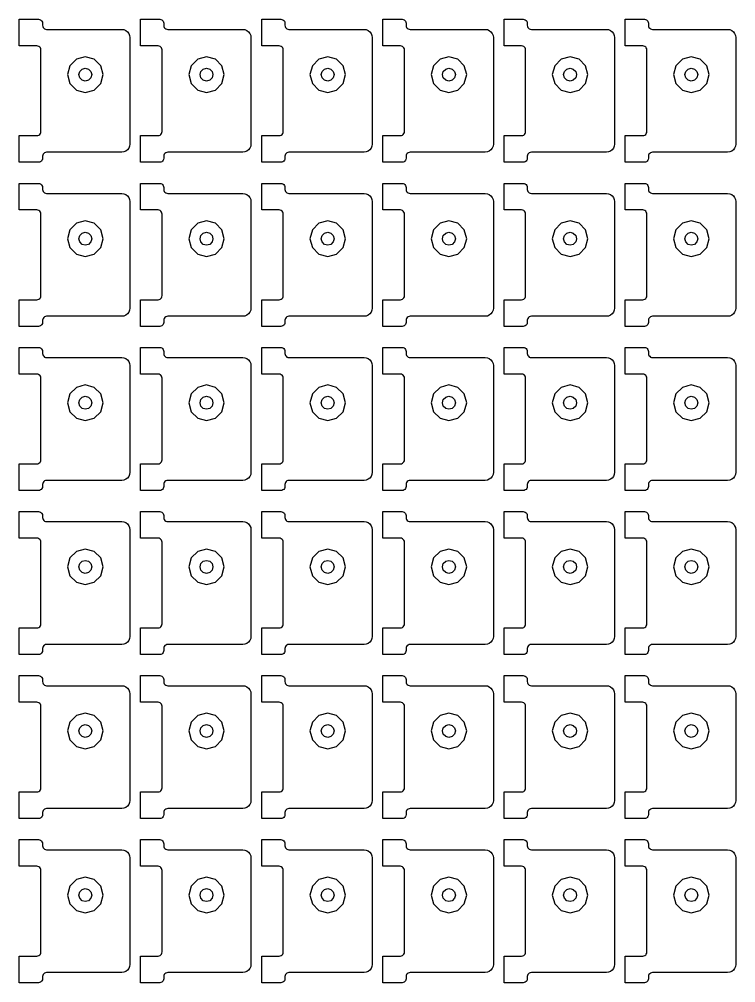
# Model space of a CAD drawing. Extents: x 11 to 212, y 11 to 212.
# Drawn here: x 56.41 to 66.85, y 97.02 to 111.05 of the extents above; entities that cross this region are included whole.
import ezdxf

# ---------------------------------------------------------------- set-up
doc = ezdxf.new("R2010")
doc.units = 0
doc.layers.add('G', color=7, linetype='continuous')

msp = doc.modelspace()

# ---------------------------------------------------------------- linework, layer by layer
at = {"layer": 'G'}
for points in [[(56.671, 109.353), (56.686, 109.355), (56.7, 109.361), (56.712, 109.37), (56.722, 109.382), (56.727, 109.397), (56.729, 109.412), (56.729, 110.6), (56.727, 110.615), (56.722, 110.629), (56.712, 110.642), (56.7, 110.651), (56.686, 110.657), (56.671, 110.659), (56.414, 110.659), (56.414, 111.047), (56.694, 111.047), (56.709, 111.045), (56.724, 111.039), (56.736, 111.03), (56.745, 111.018), (56.751, 111.003), (56.753, 110.988), (56.753, 110.959), (56.755, 110.944), (56.761, 110.929), (56.77, 110.917), (56.782, 110.908), (56.797, 110.902), (56.812, 110.9), (57.906, 110.9), (57.936, 110.896), (57.965, 110.884), (57.989, 110.866), (58.008, 110.841), (58.02, 110.813), (58.024, 110.782), (58.024, 109.229), (58.02, 109.199), (58.008, 109.171), (57.989, 109.146), (57.965, 109.128), (57.936, 109.116), (57.906, 109.112), (56.812, 109.112), (56.797, 109.11), (56.782, 109.104), (56.77, 109.095), (56.761, 109.082), (56.755, 109.068), (56.753, 109.053), (56.753, 109.024), (56.751, 109.008), (56.745, 108.994), (56.736, 108.982), (56.724, 108.973), (56.709, 108.967), (56.694, 108.965), (56.414, 108.965), (56.414, 109.353)], [(58.435, 109.353), (58.451, 109.355), (58.465, 109.361), (58.477, 109.37), (58.486, 109.382), (58.492, 109.397), (58.494, 109.412), (58.494, 110.6), (58.492, 110.615), (58.486, 110.629), (58.477, 110.642), (58.465, 110.651), (58.451, 110.657), (58.435, 110.659), (58.179, 110.659), (58.179, 111.047), (58.459, 111.047), (58.474, 111.045), (58.488, 111.039), (58.5, 111.03), (58.51, 111.018), (58.516, 111.003), (58.518, 110.988), (58.518, 110.959), (58.52, 110.944), (58.526, 110.929), (58.535, 110.917), (58.547, 110.908), (58.561, 110.902), (58.576, 110.9), (59.671, 110.9), (59.701, 110.896), (59.729, 110.884), (59.754, 110.866), (59.772, 110.841), (59.784, 110.813), (59.788, 110.782), (59.788, 109.229), (59.784, 109.199), (59.772, 109.171), (59.754, 109.146), (59.729, 109.128), (59.701, 109.116), (59.671, 109.112), (58.576, 109.112), (58.561, 109.11), (58.547, 109.104), (58.535, 109.095), (58.526, 109.082), (58.52, 109.068), (58.518, 109.053), (58.518, 109.024), (58.516, 109.008), (58.51, 108.994), (58.5, 108.982), (58.488, 108.973), (58.474, 108.967), (58.459, 108.965), (58.179, 108.965), (58.179, 109.353)], [(60.2, 109.353), (60.215, 109.355), (60.229, 109.361), (60.242, 109.37), (60.251, 109.382), (60.257, 109.397), (60.259, 109.412), (60.259, 110.6), (60.257, 110.615), (60.251, 110.629), (60.242, 110.642), (60.229, 110.651), (60.215, 110.657), (60.2, 110.659), (59.944, 110.659), (59.944, 111.047), (60.224, 111.047), (60.239, 111.045), (60.253, 111.039), (60.265, 111.03), (60.274, 111.018), (60.28, 111.003), (60.282, 110.988), (60.282, 110.959), (60.284, 110.944), (60.29, 110.929), (60.3, 110.917), (60.312, 110.908), (60.326, 110.902), (60.341, 110.9), (61.435, 110.9), (61.466, 110.896), (61.494, 110.884), (61.518, 110.866), (61.537, 110.841), (61.549, 110.813), (61.553, 110.782), (61.553, 109.229), (61.549, 109.199), (61.537, 109.171), (61.518, 109.146), (61.494, 109.128), (61.466, 109.116), (61.435, 109.112), (60.341, 109.112), (60.326, 109.11), (60.312, 109.104), (60.3, 109.095), (60.29, 109.082), (60.284, 109.068), (60.282, 109.053), (60.282, 109.024), (60.28, 109.008), (60.274, 108.994), (60.265, 108.982), (60.253, 108.973), (60.239, 108.967), (60.224, 108.965), (59.944, 108.965), (59.944, 109.353)], [(61.965, 109.353), (61.98, 109.355), (61.994, 109.361), (62.006, 109.37), (62.016, 109.382), (62.022, 109.397), (62.024, 109.412), (62.024, 110.6), (62.022, 110.615), (62.016, 110.629), (62.006, 110.642), (61.994, 110.651), (61.98, 110.657), (61.965, 110.659), (61.708, 110.659), (61.708, 111.047), (61.988, 111.047), (62.003, 111.045), (62.018, 111.039), (62.03, 111.03), (62.039, 111.018), (62.045, 111.003), (62.047, 110.988), (62.047, 110.959), (62.049, 110.944), (62.055, 110.929), (62.064, 110.917), (62.076, 110.908), (62.091, 110.902), (62.106, 110.9), (63.2, 110.9), (63.23, 110.896), (63.259, 110.884), (63.283, 110.866), (63.302, 110.841), (63.314, 110.813), (63.318, 110.782), (63.318, 109.229), (63.314, 109.199), (63.302, 109.171), (63.283, 109.146), (63.259, 109.128), (63.23, 109.116), (63.2, 109.112), (62.106, 109.112), (62.091, 109.11), (62.076, 109.104), (62.064, 109.095), (62.055, 109.082), (62.049, 109.068), (62.047, 109.053), (62.047, 109.024), (62.045, 109.008), (62.039, 108.994), (62.03, 108.982), (62.018, 108.973), (62.003, 108.967), (61.988, 108.965), (61.708, 108.965), (61.708, 109.353)], [(63.729, 109.353), (63.745, 109.355), (63.759, 109.361), (63.771, 109.37), (63.78, 109.382), (63.786, 109.397), (63.788, 109.412), (63.788, 110.6), (63.786, 110.615), (63.78, 110.629), (63.771, 110.642), (63.759, 110.651), (63.745, 110.657), (63.729, 110.659), (63.473, 110.659), (63.473, 111.047), (63.753, 111.047), (63.768, 111.045), (63.782, 111.039), (63.795, 111.03), (63.804, 111.018), (63.81, 111.003), (63.812, 110.988), (63.812, 110.959), (63.814, 110.944), (63.82, 110.929), (63.829, 110.917), (63.841, 110.908), (63.855, 110.902), (63.871, 110.9), (64.965, 110.9), (64.995, 110.896), (65.024, 110.884), (65.048, 110.866), (65.067, 110.841), (65.078, 110.813), (65.082, 110.782), (65.082, 109.229), (65.078, 109.199), (65.067, 109.171), (65.048, 109.146), (65.024, 109.128), (64.995, 109.116), (64.965, 109.112), (63.871, 109.112), (63.855, 109.11), (63.841, 109.104), (63.829, 109.095), (63.82, 109.082), (63.814, 109.068), (63.812, 109.053), (63.812, 109.024), (63.81, 109.008), (63.804, 108.994), (63.795, 108.982), (63.782, 108.973), (63.768, 108.967), (63.753, 108.965), (63.473, 108.965), (63.473, 109.353)], [(65.494, 109.353), (65.509, 109.355), (65.524, 109.361), (65.536, 109.37), (65.545, 109.382), (65.551, 109.397), (65.553, 109.412), (65.553, 110.6), (65.551, 110.615), (65.545, 110.629), (65.536, 110.642), (65.524, 110.651), (65.509, 110.657), (65.494, 110.659), (65.238, 110.659), (65.238, 111.047), (65.518, 111.047), (65.533, 111.045), (65.547, 111.039), (65.559, 111.03), (65.569, 111.018), (65.574, 111.003), (65.576, 110.988), (65.576, 110.959), (65.578, 110.944), (65.584, 110.929), (65.594, 110.917), (65.606, 110.908), (65.62, 110.902), (65.635, 110.9), (66.729, 110.9), (66.76, 110.896), (66.788, 110.884), (66.813, 110.866), (66.831, 110.841), (66.843, 110.813), (66.847, 110.782), (66.847, 109.229), (66.843, 109.199), (66.831, 109.171), (66.813, 109.146), (66.788, 109.128), (66.76, 109.116), (66.729, 109.112), (65.635, 109.112), (65.62, 109.11), (65.606, 109.104), (65.594, 109.095), (65.584, 109.082), (65.578, 109.068), (65.576, 109.053), (65.576, 109.024), (65.574, 109.008), (65.569, 108.994), (65.559, 108.982), (65.547, 108.973), (65.533, 108.967), (65.518, 108.965), (65.238, 108.965), (65.238, 109.353)], [(57.601, 110.112), (57.635, 110.241), (57.601, 110.371), (57.506, 110.465), (57.376, 110.5), (57.247, 110.465), (57.152, 110.371), (57.118, 110.241), (57.152, 110.112), (57.247, 110.017), (57.376, 109.982), (57.506, 110.017)], [(59.365, 110.112), (59.4, 110.241), (59.365, 110.371), (59.271, 110.465), (59.141, 110.5), (59.012, 110.465), (58.917, 110.371), (58.882, 110.241), (58.917, 110.112), (59.012, 110.017), (59.141, 109.982), (59.271, 110.017)], [(61.13, 110.112), (61.165, 110.241), (61.13, 110.371), (61.035, 110.465), (60.906, 110.5), (60.776, 110.465), (60.682, 110.371), (60.647, 110.241), (60.682, 110.112), (60.776, 110.017), (60.906, 109.982), (61.035, 110.017)], [(62.895, 110.112), (62.929, 110.241), (62.895, 110.371), (62.8, 110.465), (62.671, 110.5), (62.541, 110.465), (62.446, 110.371), (62.412, 110.241), (62.446, 110.112), (62.541, 110.017), (62.671, 109.982), (62.8, 110.017)], [(64.659, 110.112), (64.694, 110.241), (64.659, 110.371), (64.565, 110.465), (64.435, 110.5), (64.306, 110.465), (64.211, 110.371), (64.176, 110.241), (64.211, 110.112), (64.306, 110.017), (64.435, 109.982), (64.565, 110.017)], [(66.424, 110.112), (66.459, 110.241), (66.424, 110.371), (66.329, 110.465), (66.2, 110.5), (66.071, 110.465), (65.976, 110.371), (65.941, 110.241), (65.976, 110.112), (66.071, 110.017), (66.2, 109.982), (66.329, 110.017)], [(57.471, 110.241), (57.458, 110.194), (57.424, 110.16), (57.376, 110.147), (57.329, 110.16), (57.295, 110.194), (57.282, 110.241), (57.295, 110.288), (57.329, 110.323), (57.376, 110.335), (57.424, 110.323), (57.458, 110.288)], [(59.235, 110.241), (59.223, 110.194), (59.188, 110.16), (59.141, 110.147), (59.094, 110.16), (59.06, 110.194), (59.047, 110.241), (59.06, 110.288), (59.094, 110.323), (59.141, 110.335), (59.188, 110.323), (59.223, 110.288)], [(61, 110.241), (60.987, 110.194), (60.953, 110.16), (60.906, 110.147), (60.859, 110.16), (60.824, 110.194), (60.812, 110.241), (60.824, 110.288), (60.859, 110.323), (60.906, 110.335), (60.953, 110.323), (60.987, 110.288)], [(62.765, 110.241), (62.752, 110.194), (62.718, 110.16), (62.671, 110.147), (62.624, 110.16), (62.589, 110.194), (62.576, 110.241), (62.589, 110.288), (62.624, 110.323), (62.671, 110.335), (62.718, 110.323), (62.752, 110.288)], [(64.529, 110.241), (64.517, 110.194), (64.482, 110.16), (64.435, 110.147), (64.388, 110.16), (64.354, 110.194), (64.341, 110.241), (64.354, 110.288), (64.388, 110.323), (64.435, 110.335), (64.482, 110.323), (64.517, 110.288)], [(66.294, 110.241), (66.282, 110.194), (66.247, 110.16), (66.2, 110.147), (66.153, 110.16), (66.118, 110.194), (66.106, 110.241), (66.118, 110.288), (66.153, 110.323), (66.2, 110.335), (66.247, 110.323), (66.282, 110.288)], [(56.671, 106.965), (56.686, 106.967), (56.7, 106.973), (56.712, 106.982), (56.722, 106.994), (56.727, 107.008), (56.729, 107.024), (56.729, 108.212), (56.727, 108.227), (56.722, 108.241), (56.712, 108.253), (56.7, 108.263), (56.686, 108.269), (56.671, 108.271), (56.414, 108.271), (56.414, 108.659), (56.694, 108.659), (56.709, 108.657), (56.724, 108.651), (56.736, 108.642), (56.745, 108.629), (56.751, 108.615), (56.753, 108.6), (56.753, 108.571), (56.755, 108.555), (56.761, 108.541), (56.77, 108.529), (56.782, 108.52), (56.797, 108.514), (56.812, 108.512), (57.906, 108.512), (57.936, 108.508), (57.965, 108.496), (57.989, 108.477), (58.008, 108.453), (58.02, 108.425), (58.024, 108.394), (58.024, 106.841), (58.02, 106.811), (58.008, 106.782), (57.989, 106.758), (57.965, 106.739), (57.936, 106.728), (57.906, 106.724), (56.812, 106.724), (56.797, 106.722), (56.782, 106.716), (56.77, 106.706), (56.761, 106.694), (56.755, 106.68), (56.753, 106.665), (56.753, 106.635), (56.751, 106.62), (56.745, 106.606), (56.736, 106.594), (56.724, 106.584), (56.709, 106.578), (56.694, 106.576), (56.414, 106.576), (56.414, 106.965)], [(58.435, 106.965), (58.451, 106.967), (58.465, 106.973), (58.477, 106.982), (58.486, 106.994), (58.492, 107.008), (58.494, 107.024), (58.494, 108.212), (58.492, 108.227), (58.486, 108.241), (58.477, 108.253), (58.465, 108.263), (58.451, 108.269), (58.435, 108.271), (58.179, 108.271), (58.179, 108.659), (58.459, 108.659), (58.474, 108.657), (58.488, 108.651), (58.5, 108.642), (58.51, 108.629), (58.516, 108.615), (58.518, 108.6), (58.518, 108.571), (58.52, 108.555), (58.526, 108.541), (58.535, 108.529), (58.547, 108.52), (58.561, 108.514), (58.576, 108.512), (59.671, 108.512), (59.701, 108.508), (59.729, 108.496), (59.754, 108.477), (59.772, 108.453), (59.784, 108.425), (59.788, 108.394), (59.788, 106.841), (59.784, 106.811), (59.772, 106.782), (59.754, 106.758), (59.729, 106.739), (59.701, 106.728), (59.671, 106.724), (58.576, 106.724), (58.561, 106.722), (58.547, 106.716), (58.535, 106.706), (58.526, 106.694), (58.52, 106.68), (58.518, 106.665), (58.518, 106.635), (58.516, 106.62), (58.51, 106.606), (58.5, 106.594), (58.488, 106.584), (58.474, 106.578), (58.459, 106.576), (58.179, 106.576), (58.179, 106.965)], [(60.2, 106.965), (60.215, 106.967), (60.229, 106.973), (60.242, 106.982), (60.251, 106.994), (60.257, 107.008), (60.259, 107.024), (60.259, 108.212), (60.257, 108.227), (60.251, 108.241), (60.242, 108.253), (60.229, 108.263), (60.215, 108.269), (60.2, 108.271), (59.944, 108.271), (59.944, 108.659), (60.224, 108.659), (60.239, 108.657), (60.253, 108.651), (60.265, 108.642), (60.274, 108.629), (60.28, 108.615), (60.282, 108.6), (60.282, 108.571), (60.284, 108.555), (60.29, 108.541), (60.3, 108.529), (60.312, 108.52), (60.326, 108.514), (60.341, 108.512), (61.435, 108.512), (61.466, 108.508), (61.494, 108.496), (61.518, 108.477), (61.537, 108.453), (61.549, 108.425), (61.553, 108.394), (61.553, 106.841), (61.549, 106.811), (61.537, 106.782), (61.518, 106.758), (61.494, 106.739), (61.466, 106.728), (61.435, 106.724), (60.341, 106.724), (60.326, 106.722), (60.312, 106.716), (60.3, 106.706), (60.29, 106.694), (60.284, 106.68), (60.282, 106.665), (60.282, 106.635), (60.28, 106.62), (60.274, 106.606), (60.265, 106.594), (60.253, 106.584), (60.239, 106.578), (60.224, 106.576), (59.944, 106.576), (59.944, 106.965)], [(61.965, 106.965), (61.98, 106.967), (61.994, 106.973), (62.006, 106.982), (62.016, 106.994), (62.022, 107.008), (62.024, 107.024), (62.024, 108.212), (62.022, 108.227), (62.016, 108.241), (62.006, 108.253), (61.994, 108.263), (61.98, 108.269), (61.965, 108.271), (61.708, 108.271), (61.708, 108.659), (61.988, 108.659), (62.003, 108.657), (62.018, 108.651), (62.03, 108.642), (62.039, 108.629), (62.045, 108.615), (62.047, 108.6), (62.047, 108.571), (62.049, 108.555), (62.055, 108.541), (62.064, 108.529), (62.076, 108.52), (62.091, 108.514), (62.106, 108.512), (63.2, 108.512), (63.23, 108.508), (63.259, 108.496), (63.283, 108.477), (63.302, 108.453), (63.314, 108.425), (63.318, 108.394), (63.318, 106.841), (63.314, 106.811), (63.302, 106.782), (63.283, 106.758), (63.259, 106.739), (63.23, 106.728), (63.2, 106.724), (62.106, 106.724), (62.091, 106.722), (62.076, 106.716), (62.064, 106.706), (62.055, 106.694), (62.049, 106.68), (62.047, 106.665), (62.047, 106.635), (62.045, 106.62), (62.039, 106.606), (62.03, 106.594), (62.018, 106.584), (62.003, 106.578), (61.988, 106.576), (61.708, 106.576), (61.708, 106.965)], [(63.729, 106.965), (63.745, 106.967), (63.759, 106.973), (63.771, 106.982), (63.78, 106.994), (63.786, 107.008), (63.788, 107.024), (63.788, 108.212), (63.786, 108.227), (63.78, 108.241), (63.771, 108.253), (63.759, 108.263), (63.745, 108.269), (63.729, 108.271), (63.473, 108.271), (63.473, 108.659), (63.753, 108.659), (63.768, 108.657), (63.782, 108.651), (63.795, 108.642), (63.804, 108.629), (63.81, 108.615), (63.812, 108.6), (63.812, 108.571), (63.814, 108.555), (63.82, 108.541), (63.829, 108.529), (63.841, 108.52), (63.855, 108.514), (63.871, 108.512), (64.965, 108.512), (64.995, 108.508), (65.024, 108.496), (65.048, 108.477), (65.067, 108.453), (65.078, 108.425), (65.082, 108.394), (65.082, 106.841), (65.078, 106.811), (65.067, 106.782), (65.048, 106.758), (65.024, 106.739), (64.995, 106.728), (64.965, 106.724), (63.871, 106.724), (63.855, 106.722), (63.841, 106.716), (63.829, 106.706), (63.82, 106.694), (63.814, 106.68), (63.812, 106.665), (63.812, 106.635), (63.81, 106.62), (63.804, 106.606), (63.795, 106.594), (63.782, 106.584), (63.768, 106.578), (63.753, 106.576), (63.473, 106.576), (63.473, 106.965)], [(65.494, 106.965), (65.509, 106.967), (65.524, 106.973), (65.536, 106.982), (65.545, 106.994), (65.551, 107.008), (65.553, 107.024), (65.553, 108.212), (65.551, 108.227), (65.545, 108.241), (65.536, 108.253), (65.524, 108.263), (65.509, 108.269), (65.494, 108.271), (65.238, 108.271), (65.238, 108.659), (65.518, 108.659), (65.533, 108.657), (65.547, 108.651), (65.559, 108.642), (65.569, 108.629), (65.574, 108.615), (65.576, 108.6), (65.576, 108.571), (65.578, 108.555), (65.584, 108.541), (65.594, 108.529), (65.606, 108.52), (65.62, 108.514), (65.635, 108.512), (66.729, 108.512), (66.76, 108.508), (66.788, 108.496), (66.813, 108.477), (66.831, 108.453), (66.843, 108.425), (66.847, 108.394), (66.847, 106.841), (66.843, 106.811), (66.831, 106.782), (66.813, 106.758), (66.788, 106.739), (66.76, 106.728), (66.729, 106.724), (65.635, 106.724), (65.62, 106.722), (65.606, 106.716), (65.594, 106.706), (65.584, 106.694), (65.578, 106.68), (65.576, 106.665), (65.576, 106.635), (65.574, 106.62), (65.569, 106.606), (65.559, 106.594), (65.547, 106.584), (65.533, 106.578), (65.518, 106.576), (65.238, 106.576), (65.238, 106.965)], [(57.601, 107.724), (57.635, 107.853), (57.601, 107.982), (57.506, 108.077), (57.376, 108.112), (57.247, 108.077), (57.152, 107.982), (57.118, 107.853), (57.152, 107.724), (57.247, 107.629), (57.376, 107.594), (57.506, 107.629)], [(59.365, 107.724), (59.4, 107.853), (59.365, 107.982), (59.271, 108.077), (59.141, 108.112), (59.012, 108.077), (58.917, 107.982), (58.882, 107.853), (58.917, 107.724), (59.012, 107.629), (59.141, 107.594), (59.271, 107.629)], [(61.13, 107.724), (61.165, 107.853), (61.13, 107.982), (61.035, 108.077), (60.906, 108.112), (60.776, 108.077), (60.682, 107.982), (60.647, 107.853), (60.682, 107.724), (60.776, 107.629), (60.906, 107.594), (61.035, 107.629)], [(62.895, 107.724), (62.929, 107.853), (62.895, 107.982), (62.8, 108.077), (62.671, 108.112), (62.541, 108.077), (62.446, 107.982), (62.412, 107.853), (62.446, 107.724), (62.541, 107.629), (62.671, 107.594), (62.8, 107.629)], [(64.659, 107.724), (64.694, 107.853), (64.659, 107.982), (64.565, 108.077), (64.435, 108.112), (64.306, 108.077), (64.211, 107.982), (64.176, 107.853), (64.211, 107.724), (64.306, 107.629), (64.435, 107.594), (64.565, 107.629)], [(66.424, 107.724), (66.459, 107.853), (66.424, 107.982), (66.329, 108.077), (66.2, 108.112), (66.071, 108.077), (65.976, 107.982), (65.941, 107.853), (65.976, 107.724), (66.071, 107.629), (66.2, 107.594), (66.329, 107.629)], [(57.471, 107.853), (57.458, 107.806), (57.424, 107.771), (57.376, 107.759), (57.329, 107.771), (57.295, 107.806), (57.282, 107.853), (57.295, 107.9), (57.329, 107.934), (57.376, 107.947), (57.424, 107.934), (57.458, 107.9)], [(59.235, 107.853), (59.223, 107.806), (59.188, 107.771), (59.141, 107.759), (59.094, 107.771), (59.06, 107.806), (59.047, 107.853), (59.06, 107.9), (59.094, 107.934), (59.141, 107.947), (59.188, 107.934), (59.223, 107.9)], [(61, 107.853), (60.987, 107.806), (60.953, 107.771), (60.906, 107.759), (60.859, 107.771), (60.824, 107.806), (60.812, 107.853), (60.824, 107.9), (60.859, 107.934), (60.906, 107.947), (60.953, 107.934), (60.987, 107.9)], [(62.765, 107.853), (62.752, 107.806), (62.718, 107.771), (62.671, 107.759), (62.624, 107.771), (62.589, 107.806), (62.576, 107.853), (62.589, 107.9), (62.624, 107.934), (62.671, 107.947), (62.718, 107.934), (62.752, 107.9)], [(64.529, 107.853), (64.517, 107.806), (64.482, 107.771), (64.435, 107.759), (64.388, 107.771), (64.354, 107.806), (64.341, 107.853), (64.354, 107.9), (64.388, 107.934), (64.435, 107.947), (64.482, 107.934), (64.517, 107.9)], [(66.294, 107.853), (66.282, 107.806), (66.247, 107.771), (66.2, 107.759), (66.153, 107.771), (66.118, 107.806), (66.106, 107.853), (66.118, 107.9), (66.153, 107.934), (66.2, 107.947), (66.247, 107.934), (66.282, 107.9)], [(56.671, 104.576), (56.686, 104.578), (56.7, 104.584), (56.712, 104.594), (56.722, 104.606), (56.727, 104.62), (56.729, 104.635), (56.729, 105.824), (56.727, 105.839), (56.722, 105.853), (56.712, 105.865), (56.7, 105.874), (56.686, 105.88), (56.671, 105.882), (56.414, 105.882), (56.414, 106.271), (56.694, 106.271), (56.709, 106.269), (56.724, 106.263), (56.736, 106.253), (56.745, 106.241), (56.751, 106.227), (56.753, 106.212), (56.753, 106.182), (56.755, 106.167), (56.761, 106.153), (56.77, 106.141), (56.782, 106.131), (56.797, 106.126), (56.812, 106.124), (57.906, 106.124), (57.936, 106.12), (57.965, 106.108), (57.989, 106.089), (58.008, 106.065), (58.02, 106.036), (58.024, 106.006), (58.024, 104.453), (58.02, 104.422), (58.008, 104.394), (57.989, 104.37), (57.965, 104.351), (57.936, 104.339), (57.906, 104.335), (56.812, 104.335), (56.797, 104.333), (56.782, 104.327), (56.77, 104.318), (56.761, 104.306), (56.755, 104.292), (56.753, 104.276), (56.753, 104.247), (56.751, 104.232), (56.745, 104.218), (56.736, 104.205), (56.724, 104.196), (56.709, 104.19), (56.694, 104.188), (56.414, 104.188), (56.414, 104.576)], [(58.435, 104.576), (58.451, 104.578), (58.465, 104.584), (58.477, 104.594), (58.486, 104.606), (58.492, 104.62), (58.494, 104.635), (58.494, 105.824), (58.492, 105.839), (58.486, 105.853), (58.477, 105.865), (58.465, 105.874), (58.451, 105.88), (58.435, 105.882), (58.179, 105.882), (58.179, 106.271), (58.459, 106.271), (58.474, 106.269), (58.488, 106.263), (58.5, 106.253), (58.51, 106.241), (58.516, 106.227), (58.518, 106.212), (58.518, 106.182), (58.52, 106.167), (58.526, 106.153), (58.535, 106.141), (58.547, 106.131), (58.561, 106.126), (58.576, 106.124), (59.671, 106.124), (59.701, 106.12), (59.729, 106.108), (59.754, 106.089), (59.772, 106.065), (59.784, 106.036), (59.788, 106.006), (59.788, 104.453), (59.784, 104.422), (59.772, 104.394), (59.754, 104.37), (59.729, 104.351), (59.701, 104.339), (59.671, 104.335), (58.576, 104.335), (58.561, 104.333), (58.547, 104.327), (58.535, 104.318), (58.526, 104.306), (58.52, 104.292), (58.518, 104.276), (58.518, 104.247), (58.516, 104.232), (58.51, 104.218), (58.5, 104.205), (58.488, 104.196), (58.474, 104.19), (58.459, 104.188), (58.179, 104.188), (58.179, 104.576)], [(60.2, 104.576), (60.215, 104.578), (60.229, 104.584), (60.242, 104.594), (60.251, 104.606), (60.257, 104.62), (60.259, 104.635), (60.259, 105.824), (60.257, 105.839), (60.251, 105.853), (60.242, 105.865), (60.229, 105.874), (60.215, 105.88), (60.2, 105.882), (59.944, 105.882), (59.944, 106.271), (60.224, 106.271), (60.239, 106.269), (60.253, 106.263), (60.265, 106.253), (60.274, 106.241), (60.28, 106.227), (60.282, 106.212), (60.282, 106.182), (60.284, 106.167), (60.29, 106.153), (60.3, 106.141), (60.312, 106.131), (60.326, 106.126), (60.341, 106.124), (61.435, 106.124), (61.466, 106.12), (61.494, 106.108), (61.518, 106.089), (61.537, 106.065), (61.549, 106.036), (61.553, 106.006), (61.553, 104.453), (61.549, 104.422), (61.537, 104.394), (61.518, 104.37), (61.494, 104.351), (61.466, 104.339), (61.435, 104.335), (60.341, 104.335), (60.326, 104.333), (60.312, 104.327), (60.3, 104.318), (60.29, 104.306), (60.284, 104.292), (60.282, 104.276), (60.282, 104.247), (60.28, 104.232), (60.274, 104.218), (60.265, 104.205), (60.253, 104.196), (60.239, 104.19), (60.224, 104.188), (59.944, 104.188), (59.944, 104.576)], [(61.965, 104.576), (61.98, 104.578), (61.994, 104.584), (62.006, 104.594), (62.016, 104.606), (62.022, 104.62), (62.024, 104.635), (62.024, 105.824), (62.022, 105.839), (62.016, 105.853), (62.006, 105.865), (61.994, 105.874), (61.98, 105.88), (61.965, 105.882), (61.708, 105.882), (61.708, 106.271), (61.988, 106.271), (62.003, 106.269), (62.018, 106.263), (62.03, 106.253), (62.039, 106.241), (62.045, 106.227), (62.047, 106.212), (62.047, 106.182), (62.049, 106.167), (62.055, 106.153), (62.064, 106.141), (62.076, 106.131), (62.091, 106.126), (62.106, 106.124), (63.2, 106.124), (63.23, 106.12), (63.259, 106.108), (63.283, 106.089), (63.302, 106.065), (63.314, 106.036), (63.318, 106.006), (63.318, 104.453), (63.314, 104.422), (63.302, 104.394), (63.283, 104.37), (63.259, 104.351), (63.23, 104.339), (63.2, 104.335), (62.106, 104.335), (62.091, 104.333), (62.076, 104.327), (62.064, 104.318), (62.055, 104.306), (62.049, 104.292), (62.047, 104.276), (62.047, 104.247), (62.045, 104.232), (62.039, 104.218), (62.03, 104.205), (62.018, 104.196), (62.003, 104.19), (61.988, 104.188), (61.708, 104.188), (61.708, 104.576)], [(63.729, 104.576), (63.745, 104.578), (63.759, 104.584), (63.771, 104.594), (63.78, 104.606), (63.786, 104.62), (63.788, 104.635), (63.788, 105.824), (63.786, 105.839), (63.78, 105.853), (63.771, 105.865), (63.759, 105.874), (63.745, 105.88), (63.729, 105.882), (63.473, 105.882), (63.473, 106.271), (63.753, 106.271), (63.768, 106.269), (63.782, 106.263), (63.795, 106.253), (63.804, 106.241), (63.81, 106.227), (63.812, 106.212), (63.812, 106.182), (63.814, 106.167), (63.82, 106.153), (63.829, 106.141), (63.841, 106.131), (63.855, 106.126), (63.871, 106.124), (64.965, 106.124), (64.995, 106.12), (65.024, 106.108), (65.048, 106.089), (65.067, 106.065), (65.078, 106.036), (65.082, 106.006), (65.082, 104.453), (65.078, 104.422), (65.067, 104.394), (65.048, 104.37), (65.024, 104.351), (64.995, 104.339), (64.965, 104.335), (63.871, 104.335), (63.855, 104.333), (63.841, 104.327), (63.829, 104.318), (63.82, 104.306), (63.814, 104.292), (63.812, 104.276), (63.812, 104.247), (63.81, 104.232), (63.804, 104.218), (63.795, 104.205), (63.782, 104.196), (63.768, 104.19), (63.753, 104.188), (63.473, 104.188), (63.473, 104.576)], [(65.494, 104.576), (65.509, 104.578), (65.524, 104.584), (65.536, 104.594), (65.545, 104.606), (65.551, 104.62), (65.553, 104.635), (65.553, 105.824), (65.551, 105.839), (65.545, 105.853), (65.536, 105.865), (65.524, 105.874), (65.509, 105.88), (65.494, 105.882), (65.238, 105.882), (65.238, 106.271), (65.518, 106.271), (65.533, 106.269), (65.547, 106.263), (65.559, 106.253), (65.569, 106.241), (65.574, 106.227), (65.576, 106.212), (65.576, 106.182), (65.578, 106.167), (65.584, 106.153), (65.594, 106.141), (65.606, 106.131), (65.62, 106.126), (65.635, 106.124), (66.729, 106.124), (66.76, 106.12), (66.788, 106.108), (66.813, 106.089), (66.831, 106.065), (66.843, 106.036), (66.847, 106.006), (66.847, 104.453), (66.843, 104.422), (66.831, 104.394), (66.813, 104.37), (66.788, 104.351), (66.76, 104.339), (66.729, 104.335), (65.635, 104.335), (65.62, 104.333), (65.606, 104.327), (65.594, 104.318), (65.584, 104.306), (65.578, 104.292), (65.576, 104.276), (65.576, 104.247), (65.574, 104.232), (65.569, 104.218), (65.559, 104.205), (65.547, 104.196), (65.533, 104.19), (65.518, 104.188), (65.238, 104.188), (65.238, 104.576)], [(57.601, 105.335), (57.635, 105.465), (57.601, 105.594), (57.506, 105.689), (57.376, 105.724), (57.247, 105.689), (57.152, 105.594), (57.118, 105.465), (57.152, 105.335), (57.247, 105.241), (57.376, 105.206), (57.506, 105.241)], [(59.365, 105.335), (59.4, 105.465), (59.365, 105.594), (59.271, 105.689), (59.141, 105.724), (59.012, 105.689), (58.917, 105.594), (58.882, 105.465), (58.917, 105.335), (59.012, 105.241), (59.141, 105.206), (59.271, 105.241)], [(61.13, 105.335), (61.165, 105.465), (61.13, 105.594), (61.035, 105.689), (60.906, 105.724), (60.776, 105.689), (60.682, 105.594), (60.647, 105.465), (60.682, 105.335), (60.776, 105.241), (60.906, 105.206), (61.035, 105.241)], [(62.895, 105.335), (62.929, 105.465), (62.895, 105.594), (62.8, 105.689), (62.671, 105.724), (62.541, 105.689), (62.446, 105.594), (62.412, 105.465), (62.446, 105.335), (62.541, 105.241), (62.671, 105.206), (62.8, 105.241)], [(64.659, 105.335), (64.694, 105.465), (64.659, 105.594), (64.565, 105.689), (64.435, 105.724), (64.306, 105.689), (64.211, 105.594), (64.176, 105.465), (64.211, 105.335), (64.306, 105.241), (64.435, 105.206), (64.565, 105.241)], [(66.424, 105.335), (66.459, 105.465), (66.424, 105.594), (66.329, 105.689), (66.2, 105.724), (66.071, 105.689), (65.976, 105.594), (65.941, 105.465), (65.976, 105.335), (66.071, 105.241), (66.2, 105.206), (66.329, 105.241)], [(57.471, 105.465), (57.458, 105.418), (57.424, 105.383), (57.376, 105.371), (57.329, 105.383), (57.295, 105.418), (57.282, 105.465), (57.295, 105.512), (57.329, 105.546), (57.376, 105.559), (57.424, 105.546), (57.458, 105.512)], [(59.235, 105.465), (59.223, 105.418), (59.188, 105.383), (59.141, 105.371), (59.094, 105.383), (59.06, 105.418), (59.047, 105.465), (59.06, 105.512), (59.094, 105.546), (59.141, 105.559), (59.188, 105.546), (59.223, 105.512)], [(61, 105.465), (60.987, 105.418), (60.953, 105.383), (60.906, 105.371), (60.859, 105.383), (60.824, 105.418), (60.812, 105.465), (60.824, 105.512), (60.859, 105.546), (60.906, 105.559), (60.953, 105.546), (60.987, 105.512)], [(62.765, 105.465), (62.752, 105.418), (62.718, 105.383), (62.671, 105.371), (62.624, 105.383), (62.589, 105.418), (62.576, 105.465), (62.589, 105.512), (62.624, 105.546), (62.671, 105.559), (62.718, 105.546), (62.752, 105.512)], [(64.529, 105.465), (64.517, 105.418), (64.482, 105.383), (64.435, 105.371), (64.388, 105.383), (64.354, 105.418), (64.341, 105.465), (64.354, 105.512), (64.388, 105.546), (64.435, 105.559), (64.482, 105.546), (64.517, 105.512)], [(66.294, 105.465), (66.282, 105.418), (66.247, 105.383), (66.2, 105.371), (66.153, 105.383), (66.118, 105.418), (66.106, 105.465), (66.118, 105.512), (66.153, 105.546), (66.2, 105.559), (66.247, 105.546), (66.282, 105.512)], [(56.671, 102.188), (56.686, 102.19), (56.7, 102.196), (56.712, 102.205), (56.722, 102.218), (56.727, 102.232), (56.729, 102.247), (56.729, 103.435), (56.727, 103.451), (56.722, 103.465), (56.712, 103.477), (56.7, 103.486), (56.686, 103.492), (56.671, 103.494), (56.414, 103.494), (56.414, 103.882), (56.694, 103.882), (56.709, 103.88), (56.724, 103.874), (56.736, 103.865), (56.745, 103.853), (56.751, 103.839), (56.753, 103.824), (56.753, 103.794), (56.755, 103.779), (56.761, 103.765), (56.77, 103.753), (56.782, 103.743), (56.797, 103.737), (56.812, 103.735), (57.906, 103.735), (57.936, 103.731), (57.965, 103.72), (57.989, 103.701), (58.008, 103.676), (58.02, 103.648), (58.024, 103.618), (58.024, 102.065), (58.02, 102.034), (58.008, 102.006), (57.989, 101.982), (57.965, 101.963), (57.936, 101.951), (57.906, 101.947), (56.812, 101.947), (56.797, 101.945), (56.782, 101.939), (56.77, 101.93), (56.761, 101.918), (56.755, 101.903), (56.753, 101.888), (56.753, 101.859), (56.751, 101.844), (56.745, 101.829), (56.736, 101.817), (56.724, 101.808), (56.709, 101.802), (56.694, 101.8), (56.414, 101.8), (56.414, 102.188)], [(58.435, 102.188), (58.451, 102.19), (58.465, 102.196), (58.477, 102.205), (58.486, 102.218), (58.492, 102.232), (58.494, 102.247), (58.494, 103.435), (58.492, 103.451), (58.486, 103.465), (58.477, 103.477), (58.465, 103.486), (58.451, 103.492), (58.435, 103.494), (58.179, 103.494), (58.179, 103.882), (58.459, 103.882), (58.474, 103.88), (58.488, 103.874), (58.5, 103.865), (58.51, 103.853), (58.516, 103.839), (58.518, 103.824), (58.518, 103.794), (58.52, 103.779), (58.526, 103.765), (58.535, 103.753), (58.547, 103.743), (58.561, 103.737), (58.576, 103.735), (59.671, 103.735), (59.701, 103.731), (59.729, 103.72), (59.754, 103.701), (59.772, 103.676), (59.784, 103.648), (59.788, 103.618), (59.788, 102.065), (59.784, 102.034), (59.772, 102.006), (59.754, 101.982), (59.729, 101.963), (59.701, 101.951), (59.671, 101.947), (58.576, 101.947), (58.561, 101.945), (58.547, 101.939), (58.535, 101.93), (58.526, 101.918), (58.52, 101.903), (58.518, 101.888), (58.518, 101.859), (58.516, 101.844), (58.51, 101.829), (58.5, 101.817), (58.488, 101.808), (58.474, 101.802), (58.459, 101.8), (58.179, 101.8), (58.179, 102.188)], [(60.2, 102.188), (60.215, 102.19), (60.229, 102.196), (60.242, 102.205), (60.251, 102.218), (60.257, 102.232), (60.259, 102.247), (60.259, 103.435), (60.257, 103.451), (60.251, 103.465), (60.242, 103.477), (60.229, 103.486), (60.215, 103.492), (60.2, 103.494), (59.944, 103.494), (59.944, 103.882), (60.224, 103.882), (60.239, 103.88), (60.253, 103.874), (60.265, 103.865), (60.274, 103.853), (60.28, 103.839), (60.282, 103.824), (60.282, 103.794), (60.284, 103.779), (60.29, 103.765), (60.3, 103.753), (60.312, 103.743), (60.326, 103.737), (60.341, 103.735), (61.435, 103.735), (61.466, 103.731), (61.494, 103.72), (61.518, 103.701), (61.537, 103.676), (61.549, 103.648), (61.553, 103.618), (61.553, 102.065), (61.549, 102.034), (61.537, 102.006), (61.518, 101.982), (61.494, 101.963), (61.466, 101.951), (61.435, 101.947), (60.341, 101.947), (60.326, 101.945), (60.312, 101.939), (60.3, 101.93), (60.29, 101.918), (60.284, 101.903), (60.282, 101.888), (60.282, 101.859), (60.28, 101.844), (60.274, 101.829), (60.265, 101.817), (60.253, 101.808), (60.239, 101.802), (60.224, 101.8), (59.944, 101.8), (59.944, 102.188)], [(61.965, 102.188), (61.98, 102.19), (61.994, 102.196), (62.006, 102.205), (62.016, 102.218), (62.022, 102.232), (62.024, 102.247), (62.024, 103.435), (62.022, 103.451), (62.016, 103.465), (62.006, 103.477), (61.994, 103.486), (61.98, 103.492), (61.965, 103.494), (61.708, 103.494), (61.708, 103.882), (61.988, 103.882), (62.003, 103.88), (62.018, 103.874), (62.03, 103.865), (62.039, 103.853), (62.045, 103.839), (62.047, 103.824), (62.047, 103.794), (62.049, 103.779), (62.055, 103.765), (62.064, 103.753), (62.076, 103.743), (62.091, 103.737), (62.106, 103.735), (63.2, 103.735), (63.23, 103.731), (63.259, 103.72), (63.283, 103.701), (63.302, 103.676), (63.314, 103.648), (63.318, 103.618), (63.318, 102.065), (63.314, 102.034), (63.302, 102.006), (63.283, 101.982), (63.259, 101.963), (63.23, 101.951), (63.2, 101.947), (62.106, 101.947), (62.091, 101.945), (62.076, 101.939), (62.064, 101.93), (62.055, 101.918), (62.049, 101.903), (62.047, 101.888), (62.047, 101.859), (62.045, 101.844), (62.039, 101.829), (62.03, 101.817), (62.018, 101.808), (62.003, 101.802), (61.988, 101.8), (61.708, 101.8), (61.708, 102.188)], [(63.729, 102.188), (63.745, 102.19), (63.759, 102.196), (63.771, 102.205), (63.78, 102.218), (63.786, 102.232), (63.788, 102.247), (63.788, 103.435), (63.786, 103.451), (63.78, 103.465), (63.771, 103.477), (63.759, 103.486), (63.745, 103.492), (63.729, 103.494), (63.473, 103.494), (63.473, 103.882), (63.753, 103.882), (63.768, 103.88), (63.782, 103.874), (63.795, 103.865), (63.804, 103.853), (63.81, 103.839), (63.812, 103.824), (63.812, 103.794), (63.814, 103.779), (63.82, 103.765), (63.829, 103.753), (63.841, 103.743), (63.855, 103.737), (63.871, 103.735), (64.965, 103.735), (64.995, 103.731), (65.024, 103.72), (65.048, 103.701), (65.067, 103.676), (65.078, 103.648), (65.082, 103.618), (65.082, 102.065), (65.078, 102.034), (65.067, 102.006), (65.048, 101.982), (65.024, 101.963), (64.995, 101.951), (64.965, 101.947), (63.871, 101.947), (63.855, 101.945), (63.841, 101.939), (63.829, 101.93), (63.82, 101.918), (63.814, 101.903), (63.812, 101.888), (63.812, 101.859), (63.81, 101.844), (63.804, 101.829), (63.795, 101.817), (63.782, 101.808), (63.768, 101.802), (63.753, 101.8), (63.473, 101.8), (63.473, 102.188)], [(65.494, 102.188), (65.509, 102.19), (65.524, 102.196), (65.536, 102.205), (65.545, 102.218), (65.551, 102.232), (65.553, 102.247), (65.553, 103.435), (65.551, 103.451), (65.545, 103.465), (65.536, 103.477), (65.524, 103.486), (65.509, 103.492), (65.494, 103.494), (65.238, 103.494), (65.238, 103.882), (65.518, 103.882), (65.533, 103.88), (65.547, 103.874), (65.559, 103.865), (65.569, 103.853), (65.574, 103.839), (65.576, 103.824), (65.576, 103.794), (65.578, 103.779), (65.584, 103.765), (65.594, 103.753), (65.606, 103.743), (65.62, 103.737), (65.635, 103.735), (66.729, 103.735), (66.76, 103.731), (66.788, 103.72), (66.813, 103.701), (66.831, 103.676), (66.843, 103.648), (66.847, 103.618), (66.847, 102.065), (66.843, 102.034), (66.831, 102.006), (66.813, 101.982), (66.788, 101.963), (66.76, 101.951), (66.729, 101.947), (65.635, 101.947), (65.62, 101.945), (65.606, 101.939), (65.594, 101.93), (65.584, 101.918), (65.578, 101.903), (65.576, 101.888), (65.576, 101.859), (65.574, 101.844), (65.569, 101.829), (65.559, 101.817), (65.547, 101.808), (65.533, 101.802), (65.518, 101.8), (65.238, 101.8), (65.238, 102.188)], [(57.601, 102.947), (57.635, 103.076), (57.601, 103.206), (57.506, 103.301), (57.376, 103.335), (57.247, 103.301), (57.152, 103.206), (57.118, 103.076), (57.152, 102.947), (57.247, 102.852), (57.376, 102.818), (57.506, 102.852)], [(59.365, 102.947), (59.4, 103.076), (59.365, 103.206), (59.271, 103.301), (59.141, 103.335), (59.012, 103.301), (58.917, 103.206), (58.882, 103.076), (58.917, 102.947), (59.012, 102.852), (59.141, 102.818), (59.271, 102.852)], [(61.13, 102.947), (61.165, 103.076), (61.13, 103.206), (61.035, 103.301), (60.906, 103.335), (60.776, 103.301), (60.682, 103.206), (60.647, 103.076), (60.682, 102.947), (60.776, 102.852), (60.906, 102.818), (61.035, 102.852)], [(62.895, 102.947), (62.929, 103.076), (62.895, 103.206), (62.8, 103.301), (62.671, 103.335), (62.541, 103.301), (62.446, 103.206), (62.412, 103.076), (62.446, 102.947), (62.541, 102.852), (62.671, 102.818), (62.8, 102.852)], [(64.659, 102.947), (64.694, 103.076), (64.659, 103.206), (64.565, 103.301), (64.435, 103.335), (64.306, 103.301), (64.211, 103.206), (64.176, 103.076), (64.211, 102.947), (64.306, 102.852), (64.435, 102.818), (64.565, 102.852)], [(66.424, 102.947), (66.459, 103.076), (66.424, 103.206), (66.329, 103.301), (66.2, 103.335), (66.071, 103.301), (65.976, 103.206), (65.941, 103.076), (65.976, 102.947), (66.071, 102.852), (66.2, 102.818), (66.329, 102.852)], [(57.471, 103.076), (57.458, 103.029), (57.424, 102.995), (57.376, 102.982), (57.329, 102.995), (57.295, 103.029), (57.282, 103.076), (57.295, 103.124), (57.329, 103.158), (57.376, 103.171), (57.424, 103.158), (57.458, 103.124)], [(59.235, 103.076), (59.223, 103.029), (59.188, 102.995), (59.141, 102.982), (59.094, 102.995), (59.06, 103.029), (59.047, 103.076), (59.06, 103.124), (59.094, 103.158), (59.141, 103.171), (59.188, 103.158), (59.223, 103.124)], [(61, 103.076), (60.987, 103.029), (60.953, 102.995), (60.906, 102.982), (60.859, 102.995), (60.824, 103.029), (60.812, 103.076), (60.824, 103.124), (60.859, 103.158), (60.906, 103.171), (60.953, 103.158), (60.987, 103.124)], [(62.765, 103.076), (62.752, 103.029), (62.718, 102.995), (62.671, 102.982), (62.624, 102.995), (62.589, 103.029), (62.576, 103.076), (62.589, 103.124), (62.624, 103.158), (62.671, 103.171), (62.718, 103.158), (62.752, 103.124)], [(64.529, 103.076), (64.517, 103.029), (64.482, 102.995), (64.435, 102.982), (64.388, 102.995), (64.354, 103.029), (64.341, 103.076), (64.354, 103.124), (64.388, 103.158), (64.435, 103.171), (64.482, 103.158), (64.517, 103.124)], [(66.294, 103.076), (66.282, 103.029), (66.247, 102.995), (66.2, 102.982), (66.153, 102.995), (66.118, 103.029), (66.106, 103.076), (66.118, 103.124), (66.153, 103.158), (66.2, 103.171), (66.247, 103.158), (66.282, 103.124)], [(56.671, 99.8), (56.686, 99.802), (56.7, 99.808), (56.712, 99.817), (56.722, 99.829), (56.727, 99.844), (56.729, 99.859), (56.729, 101.047), (56.727, 101.062), (56.722, 101.076), (56.712, 101.089), (56.7, 101.098), (56.686, 101.104), (56.671, 101.106), (56.414, 101.106), (56.414, 101.494), (56.694, 101.494), (56.709, 101.492), (56.724, 101.486), (56.736, 101.477), (56.745, 101.465), (56.751, 101.451), (56.753, 101.435), (56.753, 101.406), (56.755, 101.391), (56.761, 101.376), (56.77, 101.364), (56.782, 101.355), (56.797, 101.349), (56.812, 101.347), (57.906, 101.347), (57.936, 101.343), (57.965, 101.331), (57.989, 101.313), (58.008, 101.288), (58.02, 101.26), (58.024, 101.229), (58.024, 99.676), (58.02, 99.646), (58.008, 99.618), (57.989, 99.593), (57.965, 99.575), (57.936, 99.563), (57.906, 99.559), (56.812, 99.559), (56.797, 99.557), (56.782, 99.551), (56.77, 99.542), (56.761, 99.529), (56.755, 99.515), (56.753, 99.5), (56.753, 99.471), (56.751, 99.455), (56.745, 99.441), (56.736, 99.429), (56.724, 99.42), (56.709, 99.414), (56.694, 99.412), (56.414, 99.412), (56.414, 99.8)], [(58.435, 99.8), (58.451, 99.802), (58.465, 99.808), (58.477, 99.817), (58.486, 99.829), (58.492, 99.844), (58.494, 99.859), (58.494, 101.047), (58.492, 101.062), (58.486, 101.076), (58.477, 101.089), (58.465, 101.098), (58.451, 101.104), (58.435, 101.106), (58.179, 101.106), (58.179, 101.494), (58.459, 101.494), (58.474, 101.492), (58.488, 101.486), (58.5, 101.477), (58.51, 101.465), (58.516, 101.451), (58.518, 101.435), (58.518, 101.406), (58.52, 101.391), (58.526, 101.376), (58.535, 101.364), (58.547, 101.355), (58.561, 101.349), (58.576, 101.347), (59.671, 101.347), (59.701, 101.343), (59.729, 101.331), (59.754, 101.313), (59.772, 101.288), (59.784, 101.26), (59.788, 101.229), (59.788, 99.676), (59.784, 99.646), (59.772, 99.618), (59.754, 99.593), (59.729, 99.575), (59.701, 99.563), (59.671, 99.559), (58.576, 99.559), (58.561, 99.557), (58.547, 99.551), (58.535, 99.542), (58.526, 99.529), (58.52, 99.515), (58.518, 99.5), (58.518, 99.471), (58.516, 99.455), (58.51, 99.441), (58.5, 99.429), (58.488, 99.42), (58.474, 99.414), (58.459, 99.412), (58.179, 99.412), (58.179, 99.8)], [(60.2, 99.8), (60.215, 99.802), (60.229, 99.808), (60.242, 99.817), (60.251, 99.829), (60.257, 99.844), (60.259, 99.859), (60.259, 101.047), (60.257, 101.062), (60.251, 101.076), (60.242, 101.089), (60.229, 101.098), (60.215, 101.104), (60.2, 101.106), (59.944, 101.106), (59.944, 101.494), (60.224, 101.494), (60.239, 101.492), (60.253, 101.486), (60.265, 101.477), (60.274, 101.465), (60.28, 101.451), (60.282, 101.435), (60.282, 101.406), (60.284, 101.391), (60.29, 101.376), (60.3, 101.364), (60.312, 101.355), (60.326, 101.349), (60.341, 101.347), (61.435, 101.347), (61.466, 101.343), (61.494, 101.331), (61.518, 101.313), (61.537, 101.288), (61.549, 101.26), (61.553, 101.229), (61.553, 99.676), (61.549, 99.646), (61.537, 99.618), (61.518, 99.593), (61.494, 99.575), (61.466, 99.563), (61.435, 99.559), (60.341, 99.559), (60.326, 99.557), (60.312, 99.551), (60.3, 99.542), (60.29, 99.529), (60.284, 99.515), (60.282, 99.5), (60.282, 99.471), (60.28, 99.455), (60.274, 99.441), (60.265, 99.429), (60.253, 99.42), (60.239, 99.414), (60.224, 99.412), (59.944, 99.412), (59.944, 99.8)], [(61.965, 99.8), (61.98, 99.802), (61.994, 99.808), (62.006, 99.817), (62.016, 99.829), (62.022, 99.844), (62.024, 99.859), (62.024, 101.047), (62.022, 101.062), (62.016, 101.076), (62.006, 101.089), (61.994, 101.098), (61.98, 101.104), (61.965, 101.106), (61.708, 101.106), (61.708, 101.494), (61.988, 101.494), (62.003, 101.492), (62.018, 101.486), (62.03, 101.477), (62.039, 101.465), (62.045, 101.451), (62.047, 101.435), (62.047, 101.406), (62.049, 101.391), (62.055, 101.376), (62.064, 101.364), (62.076, 101.355), (62.091, 101.349), (62.106, 101.347), (63.2, 101.347), (63.23, 101.343), (63.259, 101.331), (63.283, 101.313), (63.302, 101.288), (63.314, 101.26), (63.318, 101.229), (63.318, 99.676), (63.314, 99.646), (63.302, 99.618), (63.283, 99.593), (63.259, 99.575), (63.23, 99.563), (63.2, 99.559), (62.106, 99.559), (62.091, 99.557), (62.076, 99.551), (62.064, 99.542), (62.055, 99.529), (62.049, 99.515), (62.047, 99.5), (62.047, 99.471), (62.045, 99.455), (62.039, 99.441), (62.03, 99.429), (62.018, 99.42), (62.003, 99.414), (61.988, 99.412), (61.708, 99.412), (61.708, 99.8)], [(63.729, 99.8), (63.745, 99.802), (63.759, 99.808), (63.771, 99.817), (63.78, 99.829), (63.786, 99.844), (63.788, 99.859), (63.788, 101.047), (63.786, 101.062), (63.78, 101.076), (63.771, 101.089), (63.759, 101.098), (63.745, 101.104), (63.729, 101.106), (63.473, 101.106), (63.473, 101.494), (63.753, 101.494), (63.768, 101.492), (63.782, 101.486), (63.795, 101.477), (63.804, 101.465), (63.81, 101.451), (63.812, 101.435), (63.812, 101.406), (63.814, 101.391), (63.82, 101.376), (63.829, 101.364), (63.841, 101.355), (63.855, 101.349), (63.871, 101.347), (64.965, 101.347), (64.995, 101.343), (65.024, 101.331), (65.048, 101.313), (65.067, 101.288), (65.078, 101.26), (65.082, 101.229), (65.082, 99.676), (65.078, 99.646), (65.067, 99.618), (65.048, 99.593), (65.024, 99.575), (64.995, 99.563), (64.965, 99.559), (63.871, 99.559), (63.855, 99.557), (63.841, 99.551), (63.829, 99.542), (63.82, 99.529), (63.814, 99.515), (63.812, 99.5), (63.812, 99.471), (63.81, 99.455), (63.804, 99.441), (63.795, 99.429), (63.782, 99.42), (63.768, 99.414), (63.753, 99.412), (63.473, 99.412), (63.473, 99.8)], [(65.494, 99.8), (65.509, 99.802), (65.524, 99.808), (65.536, 99.817), (65.545, 99.829), (65.551, 99.844), (65.553, 99.859), (65.553, 101.047), (65.551, 101.062), (65.545, 101.076), (65.536, 101.089), (65.524, 101.098), (65.509, 101.104), (65.494, 101.106), (65.238, 101.106), (65.238, 101.494), (65.518, 101.494), (65.533, 101.492), (65.547, 101.486), (65.559, 101.477), (65.569, 101.465), (65.574, 101.451), (65.576, 101.435), (65.576, 101.406), (65.578, 101.391), (65.584, 101.376), (65.594, 101.364), (65.606, 101.355), (65.62, 101.349), (65.635, 101.347), (66.729, 101.347), (66.76, 101.343), (66.788, 101.331), (66.813, 101.313), (66.831, 101.288), (66.843, 101.26), (66.847, 101.229), (66.847, 99.676), (66.843, 99.646), (66.831, 99.618), (66.813, 99.593), (66.788, 99.575), (66.76, 99.563), (66.729, 99.559), (65.635, 99.559), (65.62, 99.557), (65.606, 99.551), (65.594, 99.542), (65.584, 99.529), (65.578, 99.515), (65.576, 99.5), (65.576, 99.471), (65.574, 99.455), (65.569, 99.441), (65.559, 99.429), (65.547, 99.42), (65.533, 99.414), (65.518, 99.412), (65.238, 99.412), (65.238, 99.8)], [(57.601, 100.559), (57.635, 100.688), (57.601, 100.818), (57.506, 100.912), (57.376, 100.947), (57.247, 100.912), (57.152, 100.818), (57.118, 100.688), (57.152, 100.559), (57.247, 100.464), (57.376, 100.429), (57.506, 100.464)], [(59.365, 100.559), (59.4, 100.688), (59.365, 100.818), (59.271, 100.912), (59.141, 100.947), (59.012, 100.912), (58.917, 100.818), (58.882, 100.688), (58.917, 100.559), (59.012, 100.464), (59.141, 100.429), (59.271, 100.464)], [(61.13, 100.559), (61.165, 100.688), (61.13, 100.818), (61.035, 100.912), (60.906, 100.947), (60.776, 100.912), (60.682, 100.818), (60.647, 100.688), (60.682, 100.559), (60.776, 100.464), (60.906, 100.429), (61.035, 100.464)], [(62.895, 100.559), (62.929, 100.688), (62.895, 100.818), (62.8, 100.912), (62.671, 100.947), (62.541, 100.912), (62.446, 100.818), (62.412, 100.688), (62.446, 100.559), (62.541, 100.464), (62.671, 100.429), (62.8, 100.464)], [(64.659, 100.559), (64.694, 100.688), (64.659, 100.818), (64.565, 100.912), (64.435, 100.947), (64.306, 100.912), (64.211, 100.818), (64.176, 100.688), (64.211, 100.559), (64.306, 100.464), (64.435, 100.429), (64.565, 100.464)], [(66.424, 100.559), (66.459, 100.688), (66.424, 100.818), (66.329, 100.912), (66.2, 100.947), (66.071, 100.912), (65.976, 100.818), (65.941, 100.688), (65.976, 100.559), (66.071, 100.464), (66.2, 100.429), (66.329, 100.464)], [(57.471, 100.688), (57.458, 100.641), (57.424, 100.607), (57.376, 100.594), (57.329, 100.607), (57.295, 100.641), (57.282, 100.688), (57.295, 100.735), (57.329, 100.77), (57.376, 100.782), (57.424, 100.77), (57.458, 100.735)], [(59.235, 100.688), (59.223, 100.641), (59.188, 100.607), (59.141, 100.594), (59.094, 100.607), (59.06, 100.641), (59.047, 100.688), (59.06, 100.735), (59.094, 100.77), (59.141, 100.782), (59.188, 100.77), (59.223, 100.735)], [(61, 100.688), (60.987, 100.641), (60.953, 100.607), (60.906, 100.594), (60.859, 100.607), (60.824, 100.641), (60.812, 100.688), (60.824, 100.735), (60.859, 100.77), (60.906, 100.782), (60.953, 100.77), (60.987, 100.735)], [(62.765, 100.688), (62.752, 100.641), (62.718, 100.607), (62.671, 100.594), (62.624, 100.607), (62.589, 100.641), (62.576, 100.688), (62.589, 100.735), (62.624, 100.77), (62.671, 100.782), (62.718, 100.77), (62.752, 100.735)], [(64.529, 100.688), (64.517, 100.641), (64.482, 100.607), (64.435, 100.594), (64.388, 100.607), (64.354, 100.641), (64.341, 100.688), (64.354, 100.735), (64.388, 100.77), (64.435, 100.782), (64.482, 100.77), (64.517, 100.735)], [(66.294, 100.688), (66.282, 100.641), (66.247, 100.607), (66.2, 100.594), (66.153, 100.607), (66.118, 100.641), (66.106, 100.688), (66.118, 100.735), (66.153, 100.77), (66.2, 100.782), (66.247, 100.77), (66.282, 100.735)], [(56.671, 97.412), (56.686, 97.414), (56.7, 97.42), (56.712, 97.429), (56.722, 97.441), (56.727, 97.455), (56.729, 97.471), (56.729, 98.659), (56.727, 98.674), (56.722, 98.688), (56.712, 98.7), (56.7, 98.71), (56.686, 98.716), (56.671, 98.718), (56.414, 98.718), (56.414, 99.106), (56.694, 99.106), (56.709, 99.104), (56.724, 99.098), (56.736, 99.089), (56.745, 99.076), (56.751, 99.062), (56.753, 99.047), (56.753, 99.018), (56.755, 99.002), (56.761, 98.988), (56.77, 98.976), (56.782, 98.967), (56.797, 98.961), (56.812, 98.959), (57.906, 98.959), (57.936, 98.955), (57.965, 98.943), (57.989, 98.924), (58.008, 98.9), (58.02, 98.872), (58.024, 98.841), (58.024, 97.288), (58.02, 97.258), (58.008, 97.229), (57.989, 97.205), (57.965, 97.186), (57.936, 97.175), (57.906, 97.171), (56.812, 97.171), (56.797, 97.169), (56.782, 97.163), (56.77, 97.153), (56.761, 97.141), (56.755, 97.127), (56.753, 97.112), (56.753, 97.082), (56.751, 97.067), (56.745, 97.053), (56.736, 97.041), (56.724, 97.031), (56.709, 97.026), (56.694, 97.024), (56.414, 97.024), (56.414, 97.412)], [(58.435, 97.412), (58.451, 97.414), (58.465, 97.42), (58.477, 97.429), (58.486, 97.441), (58.492, 97.455), (58.494, 97.471), (58.494, 98.659), (58.492, 98.674), (58.486, 98.688), (58.477, 98.7), (58.465, 98.71), (58.451, 98.716), (58.435, 98.718), (58.179, 98.718), (58.179, 99.106), (58.459, 99.106), (58.474, 99.104), (58.488, 99.098), (58.5, 99.089), (58.51, 99.076), (58.516, 99.062), (58.518, 99.047), (58.518, 99.018), (58.52, 99.002), (58.526, 98.988), (58.535, 98.976), (58.547, 98.967), (58.561, 98.961), (58.576, 98.959), (59.671, 98.959), (59.701, 98.955), (59.729, 98.943), (59.754, 98.924), (59.772, 98.9), (59.784, 98.872), (59.788, 98.841), (59.788, 97.288), (59.784, 97.258), (59.772, 97.229), (59.754, 97.205), (59.729, 97.186), (59.701, 97.175), (59.671, 97.171), (58.576, 97.171), (58.561, 97.169), (58.547, 97.163), (58.535, 97.153), (58.526, 97.141), (58.52, 97.127), (58.518, 97.112), (58.518, 97.082), (58.516, 97.067), (58.51, 97.053), (58.5, 97.041), (58.488, 97.031), (58.474, 97.026), (58.459, 97.024), (58.179, 97.024), (58.179, 97.412)], [(60.2, 97.412), (60.215, 97.414), (60.229, 97.42), (60.242, 97.429), (60.251, 97.441), (60.257, 97.455), (60.259, 97.471), (60.259, 98.659), (60.257, 98.674), (60.251, 98.688), (60.242, 98.7), (60.229, 98.71), (60.215, 98.716), (60.2, 98.718), (59.944, 98.718), (59.944, 99.106), (60.224, 99.106), (60.239, 99.104), (60.253, 99.098), (60.265, 99.089), (60.274, 99.076), (60.28, 99.062), (60.282, 99.047), (60.282, 99.018), (60.284, 99.002), (60.29, 98.988), (60.3, 98.976), (60.312, 98.967), (60.326, 98.961), (60.341, 98.959), (61.435, 98.959), (61.466, 98.955), (61.494, 98.943), (61.518, 98.924), (61.537, 98.9), (61.549, 98.872), (61.553, 98.841), (61.553, 97.288), (61.549, 97.258), (61.537, 97.229), (61.518, 97.205), (61.494, 97.186), (61.466, 97.175), (61.435, 97.171), (60.341, 97.171), (60.326, 97.169), (60.312, 97.163), (60.3, 97.153), (60.29, 97.141), (60.284, 97.127), (60.282, 97.112), (60.282, 97.082), (60.28, 97.067), (60.274, 97.053), (60.265, 97.041), (60.253, 97.031), (60.239, 97.026), (60.224, 97.024), (59.944, 97.024), (59.944, 97.412)], [(61.965, 97.412), (61.98, 97.414), (61.994, 97.42), (62.006, 97.429), (62.016, 97.441), (62.022, 97.455), (62.024, 97.471), (62.024, 98.659), (62.022, 98.674), (62.016, 98.688), (62.006, 98.7), (61.994, 98.71), (61.98, 98.716), (61.965, 98.718), (61.708, 98.718), (61.708, 99.106), (61.988, 99.106), (62.003, 99.104), (62.018, 99.098), (62.03, 99.089), (62.039, 99.076), (62.045, 99.062), (62.047, 99.047), (62.047, 99.018), (62.049, 99.002), (62.055, 98.988), (62.064, 98.976), (62.076, 98.967), (62.091, 98.961), (62.106, 98.959), (63.2, 98.959), (63.23, 98.955), (63.259, 98.943), (63.283, 98.924), (63.302, 98.9), (63.314, 98.872), (63.318, 98.841), (63.318, 97.288), (63.314, 97.258), (63.302, 97.229), (63.283, 97.205), (63.259, 97.186), (63.23, 97.175), (63.2, 97.171), (62.106, 97.171), (62.091, 97.169), (62.076, 97.163), (62.064, 97.153), (62.055, 97.141), (62.049, 97.127), (62.047, 97.112), (62.047, 97.082), (62.045, 97.067), (62.039, 97.053), (62.03, 97.041), (62.018, 97.031), (62.003, 97.026), (61.988, 97.024), (61.708, 97.024), (61.708, 97.412)], [(63.729, 97.412), (63.745, 97.414), (63.759, 97.42), (63.771, 97.429), (63.78, 97.441), (63.786, 97.455), (63.788, 97.471), (63.788, 98.659), (63.786, 98.674), (63.78, 98.688), (63.771, 98.7), (63.759, 98.71), (63.745, 98.716), (63.729, 98.718), (63.473, 98.718), (63.473, 99.106), (63.753, 99.106), (63.768, 99.104), (63.782, 99.098), (63.795, 99.089), (63.804, 99.076), (63.81, 99.062), (63.812, 99.047), (63.812, 99.018), (63.814, 99.002), (63.82, 98.988), (63.829, 98.976), (63.841, 98.967), (63.855, 98.961), (63.871, 98.959), (64.965, 98.959), (64.995, 98.955), (65.024, 98.943), (65.048, 98.924), (65.067, 98.9), (65.078, 98.872), (65.082, 98.841), (65.082, 97.288), (65.078, 97.258), (65.067, 97.229), (65.048, 97.205), (65.024, 97.186), (64.995, 97.175), (64.965, 97.171), (63.871, 97.171), (63.855, 97.169), (63.841, 97.163), (63.829, 97.153), (63.82, 97.141), (63.814, 97.127), (63.812, 97.112), (63.812, 97.082), (63.81, 97.067), (63.804, 97.053), (63.795, 97.041), (63.782, 97.031), (63.768, 97.026), (63.753, 97.024), (63.473, 97.024), (63.473, 97.412)], [(65.494, 97.412), (65.509, 97.414), (65.524, 97.42), (65.536, 97.429), (65.545, 97.441), (65.551, 97.455), (65.553, 97.471), (65.553, 98.659), (65.551, 98.674), (65.545, 98.688), (65.536, 98.7), (65.524, 98.71), (65.509, 98.716), (65.494, 98.718), (65.238, 98.718), (65.238, 99.106), (65.518, 99.106), (65.533, 99.104), (65.547, 99.098), (65.559, 99.089), (65.569, 99.076), (65.574, 99.062), (65.576, 99.047), (65.576, 99.018), (65.578, 99.002), (65.584, 98.988), (65.594, 98.976), (65.606, 98.967), (65.62, 98.961), (65.635, 98.959), (66.729, 98.959), (66.76, 98.955), (66.788, 98.943), (66.813, 98.924), (66.831, 98.9), (66.843, 98.872), (66.847, 98.841), (66.847, 97.288), (66.843, 97.258), (66.831, 97.229), (66.813, 97.205), (66.788, 97.186), (66.76, 97.175), (66.729, 97.171), (65.635, 97.171), (65.62, 97.169), (65.606, 97.163), (65.594, 97.153), (65.584, 97.141), (65.578, 97.127), (65.576, 97.112), (65.576, 97.082), (65.574, 97.067), (65.569, 97.053), (65.559, 97.041), (65.547, 97.031), (65.533, 97.026), (65.518, 97.024), (65.238, 97.024), (65.238, 97.412)], [(57.601, 98.171), (57.635, 98.3), (57.601, 98.429), (57.506, 98.524), (57.376, 98.559), (57.247, 98.524), (57.152, 98.429), (57.118, 98.3), (57.152, 98.171), (57.247, 98.076), (57.376, 98.041), (57.506, 98.076)], [(59.365, 98.171), (59.4, 98.3), (59.365, 98.429), (59.271, 98.524), (59.141, 98.559), (59.012, 98.524), (58.917, 98.429), (58.882, 98.3), (58.917, 98.171), (59.012, 98.076), (59.141, 98.041), (59.271, 98.076)], [(61.13, 98.171), (61.165, 98.3), (61.13, 98.429), (61.035, 98.524), (60.906, 98.559), (60.776, 98.524), (60.682, 98.429), (60.647, 98.3), (60.682, 98.171), (60.776, 98.076), (60.906, 98.041), (61.035, 98.076)], [(62.895, 98.171), (62.929, 98.3), (62.895, 98.429), (62.8, 98.524), (62.671, 98.559), (62.541, 98.524), (62.446, 98.429), (62.412, 98.3), (62.446, 98.171), (62.541, 98.076), (62.671, 98.041), (62.8, 98.076)], [(64.659, 98.171), (64.694, 98.3), (64.659, 98.429), (64.565, 98.524), (64.435, 98.559), (64.306, 98.524), (64.211, 98.429), (64.176, 98.3), (64.211, 98.171), (64.306, 98.076), (64.435, 98.041), (64.565, 98.076)], [(66.424, 98.171), (66.459, 98.3), (66.424, 98.429), (66.329, 98.524), (66.2, 98.559), (66.071, 98.524), (65.976, 98.429), (65.941, 98.3), (65.976, 98.171), (66.071, 98.076), (66.2, 98.041), (66.329, 98.076)], [(57.471, 98.3), (57.458, 98.253), (57.424, 98.218), (57.376, 98.206), (57.329, 98.218), (57.295, 98.253), (57.282, 98.3), (57.295, 98.347), (57.329, 98.382), (57.376, 98.394), (57.424, 98.382), (57.458, 98.347)], [(59.235, 98.3), (59.223, 98.253), (59.188, 98.218), (59.141, 98.206), (59.094, 98.218), (59.06, 98.253), (59.047, 98.3), (59.06, 98.347), (59.094, 98.382), (59.141, 98.394), (59.188, 98.382), (59.223, 98.347)], [(61, 98.3), (60.987, 98.253), (60.953, 98.218), (60.906, 98.206), (60.859, 98.218), (60.824, 98.253), (60.812, 98.3), (60.824, 98.347), (60.859, 98.382), (60.906, 98.394), (60.953, 98.382), (60.987, 98.347)], [(62.765, 98.3), (62.752, 98.253), (62.718, 98.218), (62.671, 98.206), (62.624, 98.218), (62.589, 98.253), (62.576, 98.3), (62.589, 98.347), (62.624, 98.382), (62.671, 98.394), (62.718, 98.382), (62.752, 98.347)], [(64.529, 98.3), (64.517, 98.253), (64.482, 98.218), (64.435, 98.206), (64.388, 98.218), (64.354, 98.253), (64.341, 98.3), (64.354, 98.347), (64.388, 98.382), (64.435, 98.394), (64.482, 98.382), (64.517, 98.347)], [(66.294, 98.3), (66.282, 98.253), (66.247, 98.218), (66.2, 98.206), (66.153, 98.218), (66.118, 98.253), (66.106, 98.3), (66.118, 98.347), (66.153, 98.382), (66.2, 98.394), (66.247, 98.382), (66.282, 98.347)]]:
    msp.add_lwpolyline(points, close=True, dxfattribs=at)

doc.saveas('drawing.dxf')
